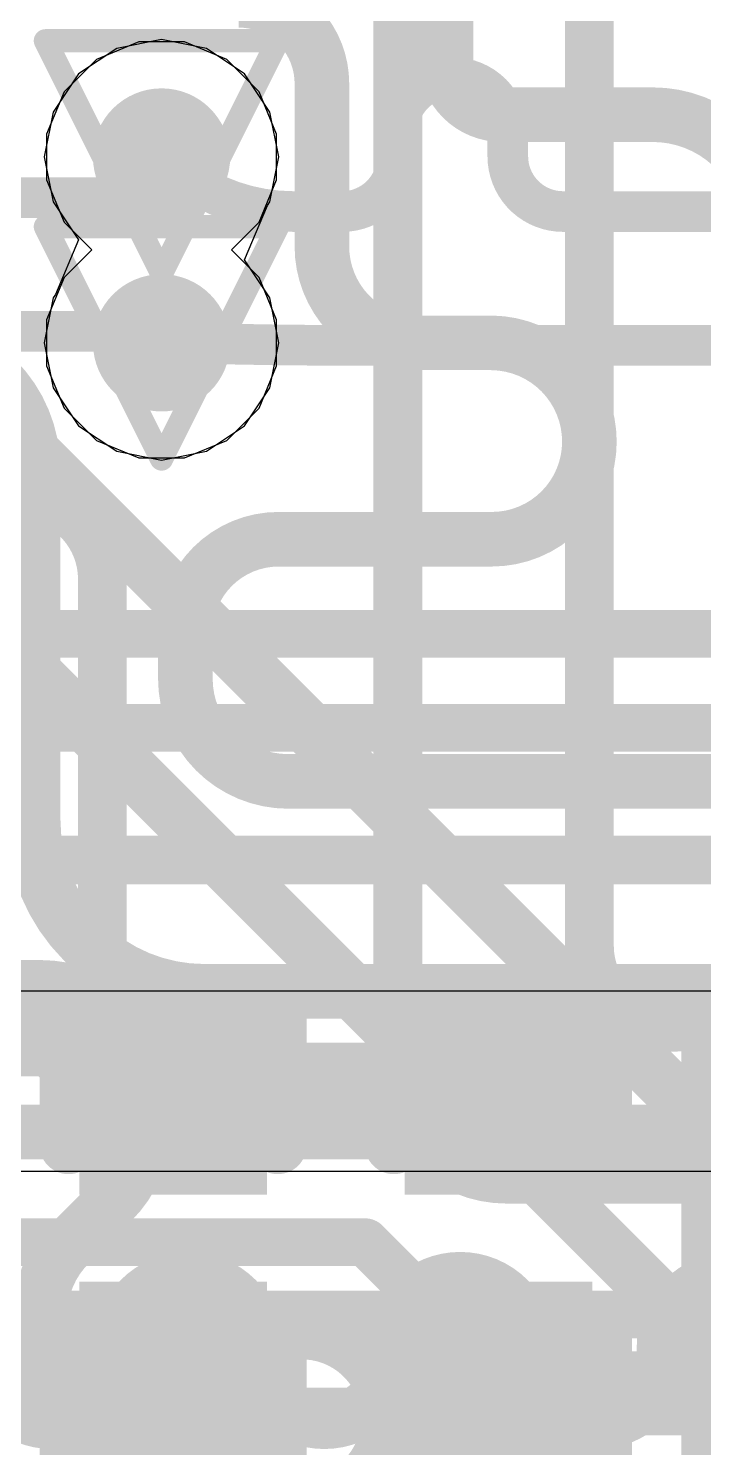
# Model space of a CAD drawing. Header units: inches. Extents: x -6 to 283, y -12 to 154.
# Drawn here: x 63.243 to 64.719, y 0.204 to 3.306 of the extents above; entities that cross this region are included whole.
import ezdxf

# ---------------------------------------------------------------- set-up
doc = ezdxf.new("R2010")
doc.units = ezdxf.units.IN
for name, color, linetype in [('Bottom Layer', 5, 'Continuous'), ('Bottom Overlay', 54, 'Continuous'), ('Bottom Paste', 16, 'Continuous'), ('Bottom Solder', 6, 'Continuous'), ('Drill Drawing', 1, 'Continuous'), ('GND-1', 16, 'Continuous'), ('GND-2', 90, 'Continuous'), ('GND-3', 216, 'Continuous'), ('GND-4', 54, 'Continuous'), ('PWR-1', 156, 'Continuous'), ('PWR-2', 130, 'Continuous'), ('Signal L1', 76, 'Continuous'), ('Signal L2', 6, 'Continuous'), ('Top Layer', 1, 'Continuous'), ('Via Holes', 16, 'Continuous')]:
    doc.layers.add(name, color=color, linetype=linetype)

# ---------------------------------------------------------------- blocks, each defined once
blk = doc.blocks.new('R___0201_B_130')
at = {"layer": 'Bottom Layer'}
for points in [[(-0.41000299, 0.18499963), (-0.14000353, 0.18499963), (-0.14000353, -0.18499963), (-0.41000299, -0.18499963)], [(0.14000099, 0.18499963), (0.41000045, 0.18499963), (0.41000045, -0.18499963), (0.14000099, -0.18499963)]]:
    blk.add_hatch(color=5, dxfattribs=at).paths.add_polyline_path(points)
at = {"layer": 'Bottom Paste'}
for points in [[(-0.41000299, 0.18499963), (-0.14000353, 0.18499963), (-0.14000353, -0.18499963), (-0.41000299, -0.18499963)], [(0.14000099, 0.18499963), (0.41000045, 0.18499963), (0.41000045, -0.18499963), (0.14000099, -0.18499963)]]:
    blk.add_hatch(color=16, dxfattribs=at).paths.add_polyline_path(points)
at = {"layer": 'Bottom Solder'}
for points in [[(-0.46500415, 0.24000079), (-0.08500237, 0.24000079), (-0.08500237, -0.24000079), (-0.46500415, -0.24000079)], [(0.08499983, 0.24000079), (0.46500161, 0.24000079), (0.46500161, -0.24000079), (0.08499983, -0.24000079)]]:
    blk.add_hatch(color=6, dxfattribs=at).paths.add_polyline_path(points)
at = {"layer": 'Bottom Overlay'}
for points in [[(0.4826, 0.254, 0.127, 0.127, 0), (-0.4826050799999999, 0.254, 0.127, 0.127, 0)], [(-0.4826050799999999, -0.254, 0.127, 0.127, 0), (-0.4826050799999999, 0.254, 0.127, 0.127, 0)], [(0.4826, -0.254, 0.127, 0.127, 0), (0.4826, 0.254, 0.127, 0.127, 0)], [(0.4826, -0.254, 0.127, 0.127, 0), (-0.4826050799999999, -0.254, 0.127, 0.127, 0)]]:
    blk.add_lwpolyline(points, format="xyseb", dxfattribs=at)
for points in [[(-0.51435508, 0.254, 0.0635, 0.0635, 1), (-0.45085508, 0.254, 0.0635, 0.0635, 1)], [(-0.51435508, 0.254, 0.0635, 0.0635, 1), (-0.45085508, 0.254, 0.0635, 0.0635, 1)], [(0.4508499999999999, 0.254, 0.0635, 0.0635, 1), (0.51435, 0.254, 0.0635, 0.0635, 1)], [(0.4508499999999999, 0.254, 0.0635, 0.0635, 1), (0.51435, 0.254, 0.0635, 0.0635, 1)], [(-0.51435508, -0.254, 0.0635, 0.0635, 1), (-0.45085508, -0.254, 0.0635, 0.0635, 1)], [(-0.51435508, -0.254, 0.0635, 0.0635, 1), (-0.45085508, -0.254, 0.0635, 0.0635, 1)], [(0.4508499999999999, -0.254, 0.0635, 0.0635, 1), (0.51435, -0.254, 0.0635, 0.0635, 1)], [(0.4508499999999999, -0.254, 0.0635, 0.0635, 1), (0.51435, -0.254, 0.0635, 0.0635, 1)]]:
    blk.add_lwpolyline(points, format="xyseb", close=True, dxfattribs=at)
blk = doc.blocks.new('CAP_0201_B_331')
at = {"layer": 'Bottom Layer'}
for points in [[(-0.44999656, 0.1499997), (-0.14999716, 0.1499997), (-0.14999716, -0.1499997), (-0.44999656, -0.1499997)], [(0.14999462, 0.1499997), (0.44999402, 0.1499997), (0.44999402, -0.1499997), (0.14999462, -0.1499997)]]:
    blk.add_hatch(color=5, dxfattribs=at).paths.add_polyline_path(points)
at = {"layer": 'Bottom Paste'}
for points in [[(-0.44999656, 0.1499997), (-0.14999716, 0.1499997), (-0.14999716, -0.1499997), (-0.44999656, -0.1499997)], [(0.14999462, 0.1499997), (0.44999402, 0.1499997), (0.44999402, -0.1499997), (0.14999462, -0.1499997)]]:
    blk.add_hatch(color=16, dxfattribs=at).paths.add_polyline_path(points)
at = {"layer": 'Bottom Solder'}
for points in [[(-0.50499772, 0.20500086), (-0.094996, 0.20500086), (-0.094996, -0.20500086), (-0.50499772, -0.20500086)], [(0.09499345999999999, 0.20500086), (0.50499518, 0.20500086), (0.50499518, -0.20500086), (0.09499345999999999, -0.20500086)]]:
    blk.add_hatch(color=6, dxfattribs=at).paths.add_polyline_path(points)
at = {"layer": 'Bottom Overlay'}
for points in [[(-0.5334, 0.2286, 0.127, 0.127, 0), (-0.5333974599999999, -0.22860254, 0.127, 0.127, 0)], [(-0.5334, 0.2286, 0.127, 0.127, 0), (-0.20319746, 0.2286, 0.127, 0.127, 0)], [(0.2032, 0.2286, 0.127, 0.127, 0), (0.53340508, 0.2286, 0.127, 0.127, 0)], [(0.53340508, 0.2286, 0.127, 0.127, 0), (0.53339492, -0.22860254, 0.127, 0.127, 0)], [(-0.5333974599999999, -0.22860254, 0.127, 0.127, 0), (-0.20320254, -0.22860508, 0.127, 0.127, 0)], [(0.20320254, -0.22860254, 0.127, 0.127, 0), (0.53339492, -0.22860254, 0.127, 0.127, 0)]]:
    blk.add_lwpolyline(points, format="xyseb", dxfattribs=at)
for points in [[(-0.5651499999999999, 0.2286, 0.0635, 0.0635, 1), (-0.5016499999999999, 0.2286, 0.0635, 0.0635, 1)], [(-0.5651499999999999, 0.2286, 0.0635, 0.0635, 1), (-0.5016499999999999, 0.2286, 0.0635, 0.0635, 1)], [(-0.23494746, 0.2286, 0.0635, 0.0635, 1), (-0.17144746, 0.2286, 0.0635, 0.0635, 1)], [(0.17145, 0.2286, 0.0635, 0.0635, 1), (0.23495, 0.2286, 0.0635, 0.0635, 1)], [(0.5016550799999999, 0.2286, 0.0635, 0.0635, 1), (0.56515508, 0.2286, 0.0635, 0.0635, 1)], [(0.5016550799999999, 0.2286, 0.0635, 0.0635, 1), (0.56515508, 0.2286, 0.0635, 0.0635, 1)], [(-0.5651474599999999, -0.22860254, 0.0635, 0.0635, 1), (-0.50164746, -0.22860254, 0.0635, 0.0635, 1)], [(-0.5651474599999999, -0.22860254, 0.0635, 0.0635, 1), (-0.50164746, -0.22860254, 0.0635, 0.0635, 1)], [(-0.23495254, -0.22860508, 0.0635, 0.0635, 1), (-0.17145254, -0.22860508, 0.0635, 0.0635, 1)], [(0.17145254, -0.22860254, 0.0635, 0.0635, 1), (0.23495254, -0.22860254, 0.0635, 0.0635, 1)], [(0.50164492, -0.22860254, 0.0635, 0.0635, 1), (0.5651449199999999, -0.22860254, 0.0635, 0.0635, 1)], [(0.50164492, -0.22860254, 0.0635, 0.0635, 1), (0.5651449199999999, -0.22860254, 0.0635, 0.0635, 1)]]:
    blk.add_lwpolyline(points, format="xyseb", close=True, dxfattribs=at)
blk = doc.blocks.new('CAP_0201_B_332')
at = {"layer": 'Bottom Layer'}
for points in [[(-0.44999402, 0.15000224), (-0.14999462, 0.15000224), (-0.14999462, -0.14999716), (-0.44999402, -0.14999716)], [(0.14999716, 0.1499997), (0.44999656, 0.1499997), (0.44999656, -0.1499997), (0.14999716, -0.1499997)]]:
    blk.add_hatch(color=5, dxfattribs=at).paths.add_polyline_path(points)
at = {"layer": 'Bottom Paste'}
for points in [[(-0.44999402, 0.15000224), (-0.14999462, 0.15000224), (-0.14999462, -0.14999716), (-0.44999402, -0.14999716)], [(0.14999716, 0.1499997), (0.44999656, 0.1499997), (0.44999656, -0.1499997), (0.14999716, -0.1499997)]]:
    blk.add_hatch(color=16, dxfattribs=at).paths.add_polyline_path(points)
at = {"layer": 'Bottom Solder'}
for points in [[(-0.50499518, 0.2050034), (-0.09499345999999999, 0.2050034), (-0.09499345999999999, -0.20499832), (-0.50499518, -0.20499832)], [(0.094996, 0.20500086), (0.50499772, 0.20500086), (0.50499772, -0.20500086), (0.094996, -0.20500086)]]:
    blk.add_hatch(color=6, dxfattribs=at).paths.add_polyline_path(points)
at = {"layer": 'Bottom Overlay'}
for points in [[(-0.5334, 0.2286, 0.127, 0.127, 0), (-0.20319746, 0.2286, 0.127, 0.127, 0)], [(-0.5334, 0.2286, 0.127, 0.127, 0), (-0.5334, -0.2286, 0.127, 0.127, 0)], [(0.2032, 0.2286, 0.127, 0.127, 0), (0.53340508, 0.2286, 0.127, 0.127, 0)], [(0.53340508, 0.2286, 0.127, 0.127, 0), (0.5333974599999999, -0.22860254, 0.127, 0.127, 0)], [(-0.5334, -0.2286, 0.127, 0.127, 0), (-0.20320254, -0.22860254, 0.127, 0.127, 0)], [(0.2032, -0.2286, 0.127, 0.127, 0), (0.5333974599999999, -0.22860254, 0.127, 0.127, 0)]]:
    blk.add_lwpolyline(points, format="xyseb", dxfattribs=at)
for points in [[(-0.5651499999999999, 0.2286, 0.0635, 0.0635, 1), (-0.5016499999999999, 0.2286, 0.0635, 0.0635, 1)], [(-0.5651499999999999, 0.2286, 0.0635, 0.0635, 1), (-0.5016499999999999, 0.2286, 0.0635, 0.0635, 1)], [(-0.23494746, 0.2286, 0.0635, 0.0635, 1), (-0.17144746, 0.2286, 0.0635, 0.0635, 1)], [(0.17145, 0.2286, 0.0635, 0.0635, 1), (0.23495, 0.2286, 0.0635, 0.0635, 1)], [(0.5016550799999999, 0.2286, 0.0635, 0.0635, 1), (0.56515508, 0.2286, 0.0635, 0.0635, 1)], [(0.5016550799999999, 0.2286, 0.0635, 0.0635, 1), (0.56515508, 0.2286, 0.0635, 0.0635, 1)], [(-0.5651499999999999, -0.2286, 0.0635, 0.0635, 1), (-0.5016499999999999, -0.2286, 0.0635, 0.0635, 1)], [(-0.5651499999999999, -0.2286, 0.0635, 0.0635, 1), (-0.5016499999999999, -0.2286, 0.0635, 0.0635, 1)], [(-0.23495254, -0.22860254, 0.0635, 0.0635, 1), (-0.17145254, -0.22860254, 0.0635, 0.0635, 1)], [(0.17145, -0.2286, 0.0635, 0.0635, 1), (0.23495, -0.2286, 0.0635, 0.0635, 1)], [(0.50164746, -0.22860254, 0.0635, 0.0635, 1), (0.5651474599999999, -0.22860254, 0.0635, 0.0635, 1)], [(0.50164746, -0.22860254, 0.0635, 0.0635, 1), (0.5651474599999999, -0.22860254, 0.0635, 0.0635, 1)]]:
    blk.add_lwpolyline(points, format="xyseb", close=True, dxfattribs=at)

msp = doc.modelspace()

# ---------------------------------------------------------------- hatches: boundary and pattern name
at = {"layer": 'Bottom Layer'}
h = msp.add_hatch(color=5, dxfattribs=at)
edge = h.paths.add_edge_path()
edge.add_arc((63.53442969999999, 3.02537876), 0.1499997, 0, 360)
h = msp.add_hatch(color=5, dxfattribs=at)
edge = h.paths.add_edge_path()
edge.add_arc((63.53443224, 2.61897876), 0.1499997, 0, 360)
at = {"layer": 'GND-1'}
h = msp.add_hatch(color=16, dxfattribs=at)
edge = h.paths.add_edge_path()
edge.add_arc((63.53442969999999, 3.02537876), 0.1499997, 0, 360)
h = msp.add_hatch(color=16, dxfattribs=at)
edge = h.paths.add_edge_path()
edge.add_arc((63.53443224, 2.61897876), 0.1499997, 0, 360)
at = {"layer": 'GND-2'}
h = msp.add_hatch(color=90, dxfattribs=at)
edge = h.paths.add_edge_path()
edge.add_arc((63.53442969999999, 3.02537876), 0.1499997, 0, 360)
h = msp.add_hatch(color=90, dxfattribs=at)
edge = h.paths.add_edge_path()
edge.add_arc((63.53443224, 2.61897876), 0.1499997, 0, 360)
at = {"layer": 'GND-3'}
h = msp.add_hatch(color=216, dxfattribs=at)
edge = h.paths.add_edge_path()
edge.add_arc((63.53442969999999, 3.02537876), 0.1499997, 0, 360)
h = msp.add_hatch(color=216, dxfattribs=at)
edge = h.paths.add_edge_path()
edge.add_arc((63.53443224, 2.61897876), 0.1499997, 0, 360)
at = {"layer": 'GND-4'}
h = msp.add_hatch(color=54, dxfattribs=at)
edge = h.paths.add_edge_path()
edge.add_arc((63.53442969999999, 3.02537876), 0.1499997, 0, 360)
h = msp.add_hatch(color=54, dxfattribs=at)
edge = h.paths.add_edge_path()
edge.add_arc((63.53443224, 2.61897876), 0.1499997, 0, 360)
at = {"layer": 'PWR-1'}
h = msp.add_hatch(color=156, dxfattribs=at)
edge = h.paths.add_edge_path()
edge.add_arc((63.53442969999999, 3.02537876), 0.1499997, 0, 360)
h = msp.add_hatch(color=156, dxfattribs=at)
edge = h.paths.add_edge_path()
edge.add_arc((63.53443224, 2.61897876), 0.1499997, 0, 360)
at = {"layer": 'PWR-2'}
h = msp.add_hatch(color=130, dxfattribs=at)
edge = h.paths.add_edge_path()
edge.add_arc((63.53442969999999, 3.02537876), 0.1499997, 0, 360)
h = msp.add_hatch(color=130, dxfattribs=at)
edge = h.paths.add_edge_path()
edge.add_arc((63.53443224, 2.61897876), 0.1499997, 0, 360)
at = {"layer": 'Signal L1'}
h = msp.add_hatch(color=76, dxfattribs=at)
edge = h.paths.add_edge_path()
edge.add_arc((63.53442969999999, 3.02537876), 0.1499997, 0, 360)
h = msp.add_hatch(color=76, dxfattribs=at)
edge = h.paths.add_edge_path()
edge.add_arc((63.53443224, 2.61897876), 0.1499997, 0, 360)
at = {"layer": 'Signal L2'}
h = msp.add_hatch(color=6, dxfattribs=at)
edge = h.paths.add_edge_path()
edge.add_arc((63.53442969999999, 3.02537876), 0.1499997, 0, 360)
h = msp.add_hatch(color=6, dxfattribs=at)
edge = h.paths.add_edge_path()
edge.add_arc((63.53443224, 2.61897876), 0.1499997, 0, 360)
at = {"layer": 'Top Layer'}
h = msp.add_hatch(color=1, dxfattribs=at)
edge = h.paths.add_edge_path()
edge.add_arc((63.53442969999999, 3.02537876), 0.1499997, 0, 360)
h = msp.add_hatch(color=1, dxfattribs=at)
edge = h.paths.add_edge_path()
edge.add_arc((63.53443224, 2.61897876), 0.1499997, 0, 360)
at = {"layer": 'Via Holes'}
h = msp.add_hatch(color=7, dxfattribs=at)
edge = h.paths.add_edge_path()
edge.add_arc((63.53442969999999, 3.02537876), 0.07499858, 0, 360)
h = msp.add_hatch(color=7, dxfattribs=at)
edge = h.paths.add_edge_path()
edge.add_arc((63.53443224, 2.61897876), 0.07499858, 0, 360)

# ---------------------------------------------------------------- linework, layer by layer
at = {"layer": 'Bottom Layer'}
for points in [[(62.35333731999999, 1.98302372, 0.10414, 0.10414, 0), (66.15847575999999, 1.98302372, 0.10414, 0.10414, 0)], [(58.21373168, 1.77728372, 0.10414, 0.10414, 0), (65.92685062, 1.77728372, 0.10414, 0.10414, 0)], [(61.25557726, 1.48848318, 0.10668, 0.10668, 0), (65.69513912, 1.48848318, 0.10668, 0.10668, 0)], [(62.24256283999999, 1.14267488, 0.254, 0.254, 0), (63.26997505999999, 1.14267234, 0.254, 0.254, 0)], [(63.26997505999999, 1.14267488, 0.254, 0.254, -0.06980036508304102), (63.31971588, 1.1356975, 0.254, 0.254, 0)], [(63.31971588, 1.1356975, 0.254, 0.254, 0), (63.31971841999999, 1.13569496, 0.254, 0.254, 0)], [(63.31971841999999, 1.13569496, 0.254, 0.254, 0), (63.52562605999999, 0.96190562, 0.254, 0.254, 0)], [(63.52562605999999, 0.96190562, 0.254, 0.254, 0), (63.53669284, 0.9619005399999999, 0.254, 0.254, 0)], [(63.53669284, 0.9619005399999999, 0.254, 0.254, 0), (63.55969254, 0.9619005399999999, 0.254, 0.254, 0)], [(63.55969254, 0.9619005399999999, 0.254, 0.254, 0), (63.55969254, 0.9619030799999999, 0.254, 0.254, 0)], [(63.55969254, 0.9619030799999999, 0.254, 0.254, 0), (64.27090016, 0.9619030799999999, 0.254, 0.254, 0)], [(59.76944612, 0.65287906, 0.10414, 0.10414, 0), (63.97993045999999, 0.65287906, 0.10414, 0.10414, 0)], [(63.97993045999999, 0.65287906, 0.10414, 0.10414, 0), (64.27089761999999, 0.3619119, 0.10414, 0.10414, 0)], [(58.59658588, 0.38124638, 0.10414, 0.10414, 0), (63.54035552, 0.38124638, 0.10414, 0.10414, 0)], [(63.54035552, 0.38124638, 0.10414, 0.10414, 0), (63.90591231999999, 0.01568958, 0.10414, 0.10414, 0)], [(64.27089761999999, 0.3619119, 0.10414, 0.10414, 0), (64.96258533999999, 0.3619119, 0.10414, 0.10414, 0)]]:
    msp.add_lwpolyline(points, format="xyseb", dxfattribs=at)
for points in [[(63.20647506, 1.14267488, 0.127, 0.127, 1), (63.33347506, 1.14267488, 0.127, 0.127, 1)], [(63.20647506, 1.14267234, 0.127, 0.127, 1), (63.33347506, 1.14267234, 0.127, 0.127, 1)], [(63.25621588, 1.1356975, 0.127, 0.127, 1), (63.38321587999999, 1.1356975, 0.127, 0.127, 1)], [(63.25621588, 1.1356975, 0.127, 0.127, 1), (63.38321587999999, 1.1356975, 0.127, 0.127, 1)], [(63.25621842, 1.13569496, 0.127, 0.127, 1), (63.38321841999999, 1.13569496, 0.127, 0.127, 1)], [(63.25621842, 1.13569496, 0.127, 0.127, 1), (63.38321841999999, 1.13569496, 0.127, 0.127, 1)], [(63.46212606, 0.96190562, 0.127, 0.127, 1), (63.58912605999999, 0.96190562, 0.127, 0.127, 1)], [(63.46212606, 0.96190562, 0.127, 0.127, 1), (63.58912605999999, 0.96190562, 0.127, 0.127, 1)], [(63.47319284, 0.9619005399999999, 0.127, 0.127, 1), (63.60019284, 0.9619005399999999, 0.127, 0.127, 1)], [(63.47319284, 0.9619005399999999, 0.127, 0.127, 1), (63.60019284, 0.9619005399999999, 0.127, 0.127, 1)], [(63.49619254, 0.9619030799999999, 0.127, 0.127, 1), (63.62319254, 0.9619030799999999, 0.127, 0.127, 1)], [(63.49619254, 0.9619030799999999, 0.127, 0.127, 1), (63.62319254, 0.9619030799999999, 0.127, 0.127, 1)], [(63.49619254, 0.9619005399999999, 0.127, 0.127, 1), (63.62319254, 0.9619005399999999, 0.127, 0.127, 1)], [(63.49619254, 0.9619005399999999, 0.127, 0.127, 1), (63.62319254, 0.9619005399999999, 0.127, 0.127, 1)], [(64.20740016, 0.9619030799999999, 0.127, 0.127, 1), (64.33440016, 0.9619030799999999, 0.127, 0.127, 1)], [(63.95389546, 0.65287906, 0.05207, 0.05207, 1), (64.00596546, 0.65287906, 0.05207, 0.05207, 1)], [(63.95389546, 0.65287906, 0.05207, 0.05207, 1), (64.00596546, 0.65287906, 0.05207, 0.05207, 1)], [(63.51432052, 0.38124638, 0.05207, 0.05207, 1), (63.56639052, 0.38124638, 0.05207, 0.05207, 1)], [(63.51432052, 0.38124638, 0.05207, 0.05207, 1), (63.56639052, 0.38124638, 0.05207, 0.05207, 1)], [(64.24486261999999, 0.3619119, 0.05207, 0.05207, 1), (64.29693261999999, 0.3619119, 0.05207, 0.05207, 1)], [(64.24486261999999, 0.3619119, 0.05207, 0.05207, 1), (64.29693261999999, 0.3619119, 0.05207, 0.05207, 1)]]:
    msp.add_lwpolyline(points, format="xyseb", close=True, dxfattribs=at)
at = {"layer": 'Drill Drawing'}
for points in [[(63.2804297, 3.27937876, 0.0508, 0.0508, 0), (63.7884297, 3.27937876, 0.0508, 0.0508, 0)], [(63.2804297, 3.27937876, 0.0508, 0.0508, 0), (63.53442969999999, 2.77137876, 0.0508, 0.0508, 0)], [(63.53442969999999, 2.77137876, 0.0508, 0.0508, 0), (63.7884297, 3.27937876, 0.0508, 0.0508, 0)], [(63.28043224, 2.87297876, 0.0508, 0.0508, 0), (63.78843223999999, 2.87297876, 0.0508, 0.0508, 0)], [(63.28043224, 2.87297876, 0.0508, 0.0508, 0), (63.53443224, 2.36497876, 0.0508, 0.0508, 0)], [(63.53443224, 2.36497876, 0.0508, 0.0508, 0), (63.78843223999999, 2.87297876, 0.0508, 0.0508, 0)]]:
    msp.add_lwpolyline(points, format="xyseb", dxfattribs=at)
for points in [[(63.2677297, 3.27937876, 0.0254, 0.0254, 1), (63.29312969999999, 3.27937876, 0.0254, 0.0254, 1)], [(63.2677297, 3.27937876, 0.0254, 0.0254, 1), (63.29312969999999, 3.27937876, 0.0254, 0.0254, 1)], [(63.77572969999999, 3.27937876, 0.0254, 0.0254, 1), (63.80112969999999, 3.27937876, 0.0254, 0.0254, 1)], [(63.77572969999999, 3.27937876, 0.0254, 0.0254, 1), (63.80112969999999, 3.27937876, 0.0254, 0.0254, 1)], [(63.26773224, 2.87297876, 0.0254, 0.0254, 1), (63.29313224, 2.87297876, 0.0254, 0.0254, 1)], [(63.26773224, 2.87297876, 0.0254, 0.0254, 1), (63.29313224, 2.87297876, 0.0254, 0.0254, 1)], [(63.77573224, 2.87297876, 0.0254, 0.0254, 1), (63.80113224, 2.87297876, 0.0254, 0.0254, 1)], [(63.77573224, 2.87297876, 0.0254, 0.0254, 1), (63.80113224, 2.87297876, 0.0254, 0.0254, 1)], [(63.5217297, 2.77137876, 0.0254, 0.0254, 1), (63.5471297, 2.77137876, 0.0254, 0.0254, 1)], [(63.5217297, 2.77137876, 0.0254, 0.0254, 1), (63.5471297, 2.77137876, 0.0254, 0.0254, 1)], [(63.52173224, 2.36497876, 0.0254, 0.0254, 1), (63.54713223999999, 2.36497876, 0.0254, 0.0254, 1)], [(63.52173224, 2.36497876, 0.0254, 0.0254, 1), (63.54713223999999, 2.36497876, 0.0254, 0.0254, 1)]]:
    msp.add_lwpolyline(points, format="xyseb", close=True, dxfattribs=at)
at = {"layer": 'GND-1'}
for p, q in [((63.48438407999999, 3.27697846), (63.39191029999999, 3.23867526)), ((63.58447531999999, 3.27697846), (63.48438407999999, 3.27697846)), ((63.67694909999999, 3.23867526), (63.58447531999999, 3.27697846)), ((63.39191029999999, 3.23867526), (63.32113319999999, 3.16789816)), ((63.7477262, 3.16789816), (63.67694909999999, 3.23867526)), ((63.32113319999999, 3.16789816), (63.28283, 3.07542438)), ((63.7860294, 3.07542438), (63.7477262, 3.16789816)), ((63.28283, 3.07542438), (63.28283, 2.97533314)), ((63.7860294, 2.97533314), (63.7860294, 3.07542438)), ((63.28283, 2.97533314), (63.32113319999999, 2.88285936)), ((63.7477262, 2.88285936), (63.7860294, 2.97533314)), ((63.32113319999999, 2.88285936), (63.38181634, 2.82217622)), ((63.68704814, 2.8221813), (63.7477262, 2.88285936)), ((63.38181634, 2.82217622), (63.32113574, 2.76149816)), ((63.74772874, 2.76149816), (63.68704814, 2.8221813)), ((63.32113574, 2.76149816), (63.28283253999999, 2.66902438)), ((63.78603193999999, 2.66902438), (63.74772874, 2.76149816)), ((63.28283253999999, 2.66902438), (63.28283253999999, 2.56893314)), ((63.78603193999999, 2.56893314), (63.78603193999999, 2.66902438)), ((63.28283253999999, 2.56893314), (63.32113574, 2.47645936)), ((63.74772874, 2.47645936), (63.78603193999999, 2.56893314)), ((63.32113574, 2.47645936), (63.39191284, 2.40568226)), ((63.67695164, 2.40568226), (63.74772874, 2.47645936)), ((63.39191284, 2.40568226), (63.48438662, 2.36737906)), ((63.58447786, 2.36737906), (63.67695164, 2.40568226)), ((63.48438662, 2.36737906), (63.58447786, 2.36737906))]:
    msp.add_line(p, q, dxfattribs=at)
at = {"layer": 'GND-2'}
for p, q in [((63.48438407999999, 3.27697846), (63.39191029999999, 3.23867526)), ((63.58447531999999, 3.27697846), (63.48438407999999, 3.27697846)), ((63.67694909999999, 3.23867526), (63.58447531999999, 3.27697846)), ((63.39191029999999, 3.23867526), (63.32113319999999, 3.16789816)), ((63.7477262, 3.16789816), (63.67694909999999, 3.23867526)), ((63.32113319999999, 3.16789816), (63.28283, 3.07542438)), ((63.7860294, 3.07542438), (63.7477262, 3.16789816)), ((63.28283, 3.07542438), (63.28283, 2.97533314)), ((63.7860294, 2.97533314), (63.7860294, 3.07542438)), ((63.28283, 2.97533314), (63.32113319999999, 2.88285936)), ((63.7477262, 2.88285936), (63.7860294, 2.97533314)), ((63.32113319999999, 2.88285936), (63.38181634, 2.82217622)), ((63.68704814, 2.8221813), (63.7477262, 2.88285936)), ((63.38181634, 2.82217622), (63.32113574, 2.76149816)), ((63.74772874, 2.76149816), (63.68704814, 2.8221813)), ((63.32113574, 2.76149816), (63.28283253999999, 2.66902438)), ((63.78603193999999, 2.66902438), (63.74772874, 2.76149816)), ((63.28283253999999, 2.66902438), (63.28283253999999, 2.56893314)), ((63.78603193999999, 2.56893314), (63.78603193999999, 2.66902438)), ((63.28283253999999, 2.56893314), (63.32113574, 2.47645936)), ((63.74772874, 2.47645936), (63.78603193999999, 2.56893314)), ((63.32113574, 2.47645936), (63.39191284, 2.40568226)), ((63.67695164, 2.40568226), (63.74772874, 2.47645936)), ((63.39191284, 2.40568226), (63.48438662, 2.36737906)), ((63.58447786, 2.36737906), (63.67695164, 2.40568226)), ((63.48438662, 2.36737906), (63.58447786, 2.36737906))]:
    msp.add_line(p, q, dxfattribs=at)
at = {"layer": 'GND-3'}
for p, q in [((63.48438407999999, 3.27697846), (63.39191029999999, 3.23867526)), ((63.58447531999999, 3.27697846), (63.48438407999999, 3.27697846)), ((63.67694909999999, 3.23867526), (63.58447531999999, 3.27697846)), ((63.39191029999999, 3.23867526), (63.32113319999999, 3.16789816)), ((63.7477262, 3.16789816), (63.67694909999999, 3.23867526)), ((63.32113319999999, 3.16789816), (63.28283, 3.07542438)), ((63.7860294, 3.07542438), (63.7477262, 3.16789816)), ((63.28283, 3.07542438), (63.28283, 2.97533314)), ((63.7860294, 2.97533314), (63.7860294, 3.07542438)), ((63.28283, 2.97533314), (63.32113319999999, 2.88285936)), ((63.7477262, 2.88285936), (63.7860294, 2.97533314)), ((63.32113319999999, 2.88285936), (63.38181634, 2.82217622)), ((63.68704814, 2.8221813), (63.7477262, 2.88285936)), ((63.38181634, 2.82217622), (63.32113574, 2.76149816)), ((63.74772874, 2.76149816), (63.68704814, 2.8221813)), ((63.32113574, 2.76149816), (63.28283253999999, 2.66902438)), ((63.78603193999999, 2.66902438), (63.74772874, 2.76149816)), ((63.28283253999999, 2.66902438), (63.28283253999999, 2.56893314)), ((63.78603193999999, 2.56893314), (63.78603193999999, 2.66902438)), ((63.28283253999999, 2.56893314), (63.32113574, 2.47645936)), ((63.74772874, 2.47645936), (63.78603193999999, 2.56893314)), ((63.32113574, 2.47645936), (63.39191284, 2.40568226)), ((63.67695164, 2.40568226), (63.74772874, 2.47645936)), ((63.39191284, 2.40568226), (63.48438662, 2.36737906)), ((63.58447786, 2.36737906), (63.67695164, 2.40568226)), ((63.48438662, 2.36737906), (63.58447786, 2.36737906))]:
    msp.add_line(p, q, dxfattribs=at)
at = {"layer": 'GND-4'}
for p, q in [((63.48438407999999, 3.27697846), (63.39191029999999, 3.23867526)), ((63.58447531999999, 3.27697846), (63.48438407999999, 3.27697846)), ((63.67694909999999, 3.23867526), (63.58447531999999, 3.27697846)), ((63.39191029999999, 3.23867526), (63.32113319999999, 3.16789816)), ((63.7477262, 3.16789816), (63.67694909999999, 3.23867526)), ((63.32113319999999, 3.16789816), (63.28283, 3.07542438)), ((63.7860294, 3.07542438), (63.7477262, 3.16789816)), ((63.28283, 3.07542438), (63.28283, 2.97533314)), ((63.7860294, 2.97533314), (63.7860294, 3.07542438)), ((63.28283, 2.97533314), (63.32113319999999, 2.88285936)), ((63.7477262, 2.88285936), (63.7860294, 2.97533314)), ((63.32113319999999, 2.88285936), (63.38181634, 2.82217622)), ((63.68704814, 2.8221813), (63.7477262, 2.88285936)), ((63.38181634, 2.82217622), (63.32113574, 2.76149816)), ((63.74772874, 2.76149816), (63.68704814, 2.8221813)), ((63.32113574, 2.76149816), (63.28283253999999, 2.66902438)), ((63.78603193999999, 2.66902438), (63.74772874, 2.76149816)), ((63.28283253999999, 2.66902438), (63.28283253999999, 2.56893314)), ((63.78603193999999, 2.56893314), (63.78603193999999, 2.66902438)), ((63.28283253999999, 2.56893314), (63.32113574, 2.47645936)), ((63.74772874, 2.47645936), (63.78603193999999, 2.56893314)), ((63.32113574, 2.47645936), (63.39191284, 2.40568226)), ((63.67695164, 2.40568226), (63.74772874, 2.47645936)), ((63.39191284, 2.40568226), (63.48438662, 2.36737906)), ((63.58447786, 2.36737906), (63.67695164, 2.40568226)), ((63.48438662, 2.36737906), (63.58447786, 2.36737906))]:
    msp.add_line(p, q, dxfattribs=at)
at = {"layer": 'PWR-1'}
for p, q in [((63.43626123999999, 3.26238108), (63.35303559999999, 3.20677286)), ((63.53442969999999, 3.2819086), (63.43626123999999, 3.26238108)), ((63.63259815999999, 3.26238108), (63.53442969999999, 3.2819086)), ((63.7158238, 3.20677286), (63.63259815999999, 3.26238108)), ((63.35303559999999, 3.20677286), (63.29742737999999, 3.12354722)), ((63.77143202, 3.12354722), (63.7158238, 3.20677286)), ((63.29742737999999, 3.12354722), (63.27789986, 3.02537876)), ((63.79095954, 3.02537876), (63.77143202, 3.12354722)), ((63.27789986, 3.02537876), (63.29742737999999, 2.9272103)), ((63.77143202, 2.9272103), (63.79095954, 3.02537876)), ((63.29742737999999, 2.9272103), (63.35303559999999, 2.8439872)), ((63.71582634, 2.80037032), (63.76623518, 2.919432819999999)), ((63.76623518, 2.919432819999999), (63.77143202, 2.9272103)), ((63.35303559999999, 2.8439872), (63.30262675999999, 2.7249247)), ((63.77143456, 2.71714722), (63.71582634, 2.80037032)), ((63.29742991999999, 2.71714722), (63.27790239999999, 2.61897876)), ((63.30262675999999, 2.7249247), (63.29742991999999, 2.71714722)), ((63.79096207999999, 2.61897876), (63.77143456, 2.71714722)), ((63.27790239999999, 2.61897876), (63.29742991999999, 2.5208103)), ((63.77143456, 2.5208103), (63.79096207999999, 2.61897876)), ((63.29742991999999, 2.5208103), (63.35303814, 2.43758466)), ((63.71582634, 2.43758466), (63.77143456, 2.5208103)), ((63.35303814, 2.43758466), (63.43626378, 2.38197644)), ((63.6326007, 2.38197644), (63.71582634, 2.43758466)), ((63.43626378, 2.38197644), (63.53443224, 2.36244892)), ((63.53443224, 2.36244892), (63.6326007, 2.38197644))]:
    msp.add_line(p, q, dxfattribs=at)
at = {"layer": 'PWR-2'}
for p, q in [((63.43626123999999, 3.26238108), (63.35303559999999, 3.20677286)), ((63.53442969999999, 3.2819086), (63.43626123999999, 3.26238108)), ((63.63259815999999, 3.26238108), (63.53442969999999, 3.2819086)), ((63.7158238, 3.20677286), (63.63259815999999, 3.26238108)), ((63.35303559999999, 3.20677286), (63.29742737999999, 3.12354722)), ((63.77143202, 3.12354722), (63.7158238, 3.20677286)), ((63.29742737999999, 3.12354722), (63.27789986, 3.02537876)), ((63.79095954, 3.02537876), (63.77143202, 3.12354722)), ((63.27789986, 3.02537876), (63.29742737999999, 2.9272103)), ((63.77143202, 2.9272103), (63.79095954, 3.02537876)), ((63.29742737999999, 2.9272103), (63.35303559999999, 2.8439872)), ((63.71582634, 2.80037032), (63.76623518, 2.919432819999999)), ((63.76623518, 2.919432819999999), (63.77143202, 2.9272103)), ((63.35303559999999, 2.8439872), (63.30262675999999, 2.7249247)), ((63.77143456, 2.71714722), (63.71582634, 2.80037032)), ((63.29742991999999, 2.71714722), (63.27790239999999, 2.61897876)), ((63.30262675999999, 2.7249247), (63.29742991999999, 2.71714722)), ((63.79096207999999, 2.61897876), (63.77143456, 2.71714722)), ((63.27790239999999, 2.61897876), (63.29742991999999, 2.5208103)), ((63.77143456, 2.5208103), (63.79096207999999, 2.61897876)), ((63.29742991999999, 2.5208103), (63.35303814, 2.43758466)), ((63.71582634, 2.43758466), (63.77143456, 2.5208103)), ((63.35303814, 2.43758466), (63.43626378, 2.38197644)), ((63.6326007, 2.38197644), (63.71582634, 2.43758466)), ((63.43626378, 2.38197644), (63.53443224, 2.36244892)), ((63.53443224, 2.36244892), (63.6326007, 2.38197644)), ((69.08090578, 1.20134634), (62.58084258, 1.20134634)), ((54.6329489, 0.80812386), (69.0357649, 0.8081289399999999))]:
    msp.add_line(p, q, dxfattribs=at)
at = {"layer": 'Signal L1'}
for points in [[(64.15608708, 3.23990462, 0.11938, 0.11938, 0), (64.15608708, 3.46169488, 0.11938, 0.11938, 0)], [(63.70326858, 3.36783934, 0.11938, 0.11938, -0.4142135623730951), (63.88495732, 3.186150599999999, 0.11938, 0.11938, 0)], [(64.27816963999999, 3.11782206, 0.11938, 0.11938, -0.4142135623730951), (64.15608708, 3.23990462, 0.11938, 0.11938, 0)], [(63.88495732, 2.82972764, 0.11938, 0.11938, 0), (63.88495732, 3.186150599999999, 0.11938, 0.11938, 0)], [(64.27816963999999, 3.11782206, 0.11938, 0.11938, 0), (64.60790736, 3.11782206, 0.11938, 0.11938, 0)], [(64.60790736, 3.11782206, 0.11938, 0.11938, -0.4142135623730951), (64.86202673999999, 2.86370268, 0.11938, 0.11938, 0)], [(64.06510428, 2.6189686, 0.11938, 0.11938, -0.3691400561989095), (63.88495732, 2.82972764, 0.11938, 0.11938, 0)], [(62.97467211999999, 2.62197342, 0.11938, 0.11938, -0.4142135623730951), (63.25374954, 2.342896, 0.11938, 0.11938, 0)], [(64.06510428, 2.6189686, 0.11938, 0.11938, 0), (64.25379579999999, 2.6189686, 0.11938, 0.11938, 0)], [(64.25379579999999, 2.6189686, 0.11938, 0.11938, -0.00301099645804382), (64.25639675999999, 2.61895336, 0.11938, 0.11938, 0)], [(64.25639675999999, 2.61895336, 0.11938, 0.11938, -0.4106903547243345), (64.46975676, 2.40300764, 0.11938, 0.11938, 0)], [(64.46975676, 2.40300764, 0.11938, 0.11938, -0.4142135623730951), (64.25639675999999, 2.18964764, 0.11938, 0.11938, 0)], [(63.25374954, 1.57527244, 0.11938, 0.11938, 0), (63.25374954, 2.342896, 0.11938, 0.11938, 0)], [(63.58643366, 1.9859498, 0.11938, 0.11938, -0.4142135623730951), (63.7901315, 2.18964764, 0.11938, 0.11938, 0)], [(63.7901315, 2.18964764, 0.11938, 0.11938, 0), (64.25639675999999, 2.18964764, 0.11938, 0.11938, 0)], [(63.58643366, 1.8850483, 0.11938, 0.11938, 0), (63.58643366, 1.9859498, 0.11938, 0.11938, 0)], [(63.81126683999999, 1.66021512, 0.11938, 0.11938, -0.4142135623730951), (63.58643366, 1.8850483, 0.11938, 0.11938, 0)], [(63.81126683999999, 1.66021512, 0.11938, 0.11938, 0), (67.86529226, 1.66021512, 0.11938, 0.11938, 0)], [(63.62767563999999, 1.20134634, 0.11938, 0.11938, -0.4142135623730951), (63.25374954, 1.57527244, 0.11938, 0.11938, 0)], [(63.62767563999999, 1.20134634, 0.11938, 0.11938, 0), (69.956299, 1.20134634, 0.11938, 0.11938, 0)], [(62.95432672, 0.8939910999999999, 0.11938, 0.11938, 0), (66.54766726, 0.8939910999999999, 0.11938, 0.11938, 0)], [(63.44412762, 0.4233062399999999, 0.11938, 0.11938, -0.9999999999999999), (63.74130761999999, 0.4233062399999999, 0.11938, 0.11938, 0)], [(64.03848762, 0.4233062399999999, 0.11938, 0.11938, -0.9999999999999999), (64.33566762, 0.4233062399999999, 0.11938, 0.11938, 0)], [(64.63284761999999, 0.4233062399999999, 0.11938, 0.11938, -0.9999999999999999), (64.93002762, 0.4233062399999999, 0.11938, 0.11938, 0)], [(63.44412762, 0.4088765, 0.11938, 0.11938, -0.9999999999999999), (63.14694761999999, 0.4088765, 0.11938, 0.11938, 0)], [(63.44412762, 0.4088765, 0.11938, 0.11938, 0), (63.44412762, 0.4233062399999999, 0.11938, 0.11938, 0)], [(63.74130761999999, 0.4233062399999999, 0.11938, 0.11938, 0), (63.74153113999999, 0.4097172399999999, 0.11938, 0.11938, 0)], [(63.74153113999999, 0.4097172399999999, 0.11938, 0.11938, 0), (63.74155145999999, 0.4074287, 0.11938, 0.11938, 0)], [(64.03848762, 0.4088765, 0.11938, 0.11938, -0.9951361234351545), (63.741554, 0.4074287, 0.11938, 0.11938, 0)], [(64.03848762, 0.4088765, 0.11938, 0.11938, 0), (64.03848762, 0.4233062399999999, 0.11938, 0.11938, 0)], [(64.33566762, 0.4233062399999999, 0.11938, 0.11938, 0), (64.3360537, 0.39982394, 0.11938, 0.11938, 0)], [(64.632459, 0.3998467999999999, 0.11938, 0.11938, 0), (64.63284761999999, 0.4233062399999999, 0.11938, 0.11938, 0)], [(64.3360537, 0.39982394, 0.11938, 0.11938, 0), (64.33607909999999, 0.39854886, 0.11938, 0.11938, 0)], [(64.33901026, 0.37531802, 0.11938, 0.11938, -0.04915068664749895), (64.33607909999999, 0.39854886, 0.11938, 0.11938, 0)], [(64.62928146, 0.37439092, 0.11938, 0.11938, -0.792423896445502), (64.33901026, 0.37531802, 0.11938, 0.11938, 0)], [(64.63246154, 0.3998467999999999, 0.11938, 0.11938, -0.05387752924226833), (64.62928146, 0.37439092, 0.11938, 0.11938, 0)]]:
    msp.add_lwpolyline(points, format="xyseb", dxfattribs=at)
for points in [[(64.12624208, 3.23990462, 0.05969, 0.05969, 1), (64.18593208, 3.23990462, 0.05969, 0.05969, 1)], [(64.12624208, 3.23990462, 0.05969, 0.05969, 1), (64.18593208, 3.23990462, 0.05969, 0.05969, 1)], [(63.85511232, 3.186150599999999, 0.05969, 0.05969, 1), (63.91480231999999, 3.186150599999999, 0.05969, 0.05969, 1)], [(63.85511232, 3.186150599999999, 0.05969, 0.05969, 1), (63.91480231999999, 3.186150599999999, 0.05969, 0.05969, 1)], [(64.24832463999999, 3.11782206, 0.05969, 0.05969, 1), (64.30801464, 3.11782206, 0.05969, 0.05969, 1)], [(64.24832463999999, 3.11782206, 0.05969, 0.05969, 1), (64.30801464, 3.11782206, 0.05969, 0.05969, 1)], [(64.57806235999999, 3.11782206, 0.05969, 0.05969, 1), (64.63775236, 3.11782206, 0.05969, 0.05969, 1)], [(64.57806235999999, 3.11782206, 0.05969, 0.05969, 1), (64.63775236, 3.11782206, 0.05969, 0.05969, 1)], [(63.85511232, 2.82972764, 0.05969, 0.05969, 1), (63.91480231999999, 2.82972764, 0.05969, 0.05969, 1)], [(63.85511232, 2.82972764, 0.05969, 0.05969, 1), (63.91480231999999, 2.82972764, 0.05969, 0.05969, 1)], [(64.03525927999999, 2.6189686, 0.05969, 0.05969, 1), (64.09494928, 2.6189686, 0.05969, 0.05969, 1)], [(64.03525927999999, 2.6189686, 0.05969, 0.05969, 1), (64.09494928, 2.6189686, 0.05969, 0.05969, 1)], [(64.2239508, 2.6189686, 0.05969, 0.05969, 1), (64.28364079999999, 2.6189686, 0.05969, 0.05969, 1)], [(64.2239508, 2.6189686, 0.05969, 0.05969, 1), (64.28364079999999, 2.6189686, 0.05969, 0.05969, 1)], [(64.22655175999999, 2.61895336, 0.05969, 0.05969, 1), (64.28624176, 2.61895336, 0.05969, 0.05969, 1)], [(64.22655175999999, 2.61895336, 0.05969, 0.05969, 1), (64.28624176, 2.61895336, 0.05969, 0.05969, 1)], [(64.43991175999999, 2.40300764, 0.05969, 0.05969, 1), (64.49960176, 2.40300764, 0.05969, 0.05969, 1)], [(64.43991175999999, 2.40300764, 0.05969, 0.05969, 1), (64.49960176, 2.40300764, 0.05969, 0.05969, 1)], [(63.22390454, 2.342896, 0.05969, 0.05969, 1), (63.28359454, 2.342896, 0.05969, 0.05969, 1)], [(63.22390454, 2.342896, 0.05969, 0.05969, 1), (63.28359454, 2.342896, 0.05969, 0.05969, 1)], [(63.7602865, 2.18964764, 0.05969, 0.05969, 1), (63.8199765, 2.18964764, 0.05969, 0.05969, 1)], [(63.7602865, 2.18964764, 0.05969, 0.05969, 1), (63.8199765, 2.18964764, 0.05969, 0.05969, 1)], [(64.22655175999999, 2.18964764, 0.05969, 0.05969, 1), (64.28624176, 2.18964764, 0.05969, 0.05969, 1)], [(64.22655175999999, 2.18964764, 0.05969, 0.05969, 1), (64.28624176, 2.18964764, 0.05969, 0.05969, 1)], [(63.55658866, 1.9859498, 0.05969, 0.05969, 1), (63.61627866, 1.9859498, 0.05969, 0.05969, 1)], [(63.55658866, 1.9859498, 0.05969, 0.05969, 1), (63.61627866, 1.9859498, 0.05969, 0.05969, 1)], [(63.55658866, 1.8850483, 0.05969, 0.05969, 1), (63.61627866, 1.8850483, 0.05969, 0.05969, 1)], [(63.55658866, 1.8850483, 0.05969, 0.05969, 1), (63.61627866, 1.8850483, 0.05969, 0.05969, 1)], [(63.78142183999999, 1.66021512, 0.05969, 0.05969, 1), (63.84111183999999, 1.66021512, 0.05969, 0.05969, 1)], [(63.78142183999999, 1.66021512, 0.05969, 0.05969, 1), (63.84111183999999, 1.66021512, 0.05969, 0.05969, 1)], [(63.22390454, 1.57527244, 0.05969, 0.05969, 1), (63.28359454, 1.57527244, 0.05969, 0.05969, 1)], [(63.22390454, 1.57527244, 0.05969, 0.05969, 1), (63.28359454, 1.57527244, 0.05969, 0.05969, 1)], [(63.59783064, 1.20134634, 0.05969, 0.05969, 1), (63.65752063999999, 1.20134634, 0.05969, 0.05969, 1)], [(63.59783064, 1.20134634, 0.05969, 0.05969, 1), (63.65752063999999, 1.20134634, 0.05969, 0.05969, 1)], [(63.41428261999999, 0.4233062399999999, 0.05969, 0.05969, 1), (63.47397262, 0.4233062399999999, 0.05969, 0.05969, 1)], [(63.41428261999999, 0.4233062399999999, 0.05969, 0.05969, 1), (63.47397262, 0.4233062399999999, 0.05969, 0.05969, 1)], [(63.41428261999999, 0.4088765, 0.05969, 0.05969, 1), (63.47397262, 0.4088765, 0.05969, 0.05969, 1)], [(63.41428261999999, 0.4088765, 0.05969, 0.05969, 1), (63.47397262, 0.4088765, 0.05969, 0.05969, 1)], [(63.71146262, 0.4233062399999999, 0.05969, 0.05969, 1), (63.77115262, 0.4233062399999999, 0.05969, 0.05969, 1)], [(63.71146262, 0.4233062399999999, 0.05969, 0.05969, 1), (63.77115262, 0.4233062399999999, 0.05969, 0.05969, 1)], [(63.71168613999999, 0.4097172399999999, 0.05969, 0.05969, 1), (63.77137614, 0.4097172399999999, 0.05969, 0.05969, 1)], [(63.71168613999999, 0.4097172399999999, 0.05969, 0.05969, 1), (63.77137614, 0.4097172399999999, 0.05969, 0.05969, 1)], [(63.71170645999999, 0.4074287, 0.05969, 0.05969, 1), (63.77139646000001, 0.4074287, 0.05969, 0.05969, 1)], [(63.711709, 0.4074287, 0.05969, 0.05969, 1), (63.771399, 0.4074287, 0.05969, 0.05969, 1)], [(64.00864261999999, 0.4233062399999999, 0.05969, 0.05969, 1), (64.06833262, 0.4233062399999999, 0.05969, 0.05969, 1)], [(64.00864261999999, 0.4233062399999999, 0.05969, 0.05969, 1), (64.06833262, 0.4233062399999999, 0.05969, 0.05969, 1)], [(64.00864261999999, 0.4088765, 0.05969, 0.05969, 1), (64.06833262, 0.4088765, 0.05969, 0.05969, 1)], [(64.00864261999999, 0.4088765, 0.05969, 0.05969, 1), (64.06833262, 0.4088765, 0.05969, 0.05969, 1)], [(64.30582262, 0.4233062399999999, 0.05969, 0.05969, 1), (64.36551262, 0.4233062399999999, 0.05969, 0.05969, 1)], [(64.30582262, 0.4233062399999999, 0.05969, 0.05969, 1), (64.36551262, 0.4233062399999999, 0.05969, 0.05969, 1)], [(64.60300262, 0.4233062399999999, 0.05969, 0.05969, 1), (64.66269261999999, 0.4233062399999999, 0.05969, 0.05969, 1)], [(64.60300262, 0.4233062399999999, 0.05969, 0.05969, 1), (64.66269261999999, 0.4233062399999999, 0.05969, 0.05969, 1)], [(64.3062087, 0.39982394, 0.05969, 0.05969, 1), (64.3658987, 0.39982394, 0.05969, 0.05969, 1)], [(64.3062087, 0.39982394, 0.05969, 0.05969, 1), (64.3658987, 0.39982394, 0.05969, 0.05969, 1)], [(64.3062341, 0.39854886, 0.05969, 0.05969, 1), (64.3659241, 0.39854886, 0.05969, 0.05969, 1)], [(64.3062341, 0.39854886, 0.05969, 0.05969, 1), (64.3659241, 0.39854886, 0.05969, 0.05969, 1)], [(64.30916526, 0.37531802, 0.05969, 0.05969, 1), (64.36885526, 0.37531802, 0.05969, 0.05969, 1)], [(64.30916526, 0.37531802, 0.05969, 0.05969, 1), (64.36885526, 0.37531802, 0.05969, 0.05969, 1)], [(64.602614, 0.3998467999999999, 0.05969, 0.05969, 1), (64.66230399999999, 0.3998467999999999, 0.05969, 0.05969, 1)], [(64.60261654, 0.3998467999999999, 0.05969, 0.05969, 1), (64.66230653999999, 0.3998467999999999, 0.05969, 0.05969, 1)], [(64.59943646, 0.37439092, 0.05969, 0.05969, 1), (64.65912646, 0.37439092, 0.05969, 0.05969, 1)], [(64.59943646, 0.37439092, 0.05969, 0.05969, 1), (64.65912646, 0.37439092, 0.05969, 0.05969, 1)]]:
    msp.add_lwpolyline(points, format="xyseb", close=True, dxfattribs=at)
at = {"layer": 'Signal L2'}
for points in [[(64.05007001999999, 3.07833268, 0.08889999999999999, 0.08889999999999999, -0.9999999999999999), (64.29137002, 3.07833268, 0.08889999999999999, 0.08889999999999999, 0)], [(64.05007001999999, 3.02669702, 0.08889999999999999, 0.08889999999999999, 0), (64.05007001999999, 3.07833268, 0.08889999999999999, 0.08889999999999999, 0)], [(64.29137002, 3.02669702, 0.08889999999999999, 0.08889999999999999, 0), (64.29137002, 3.07833268, 0.08889999999999999, 0.08889999999999999, 0)], [(63.65685516, 2.94124888, 0.08889999999999999, 0.08889999999999999, -0.09191874958563527), (63.53442969999999, 3.02537876, 0.08889999999999999, 0.08889999999999999, 0)], [(64.05007001999999, 3.02669702, 0.08889999999999999, 0.08889999999999999, -0.4142135623730951), (63.92942001999999, 2.906047019999999, 0.08889999999999999, 0.08889999999999999, 0)], [(64.41202002, 2.906047019999999, 0.08889999999999999, 0.08889999999999999, -0.4142135623730951), (64.29137002, 3.02669702, 0.08889999999999999, 0.08889999999999999, 0)], [(63.82252157999999, 2.906047019999999, 0.08889999999999999, 0.08889999999999999, -0.1050724958078066), (63.65685516, 2.94124888, 0.08889999999999999, 0.08889999999999999, 0)], [(63.82252157999999, 2.906047019999999, 0.08889999999999999, 0.08889999999999999, 0), (63.92942001999999, 2.906047019999999, 0.08889999999999999, 0.08889999999999999, 0)], [(64.41202002, 2.906047019999999, 0.08889999999999999, 0.08889999999999999, 0), (65.20669712, 2.906047019999999, 0.08889999999999999, 0.08889999999999999, 0)], [(62.76370733999999, 2.86907478, 0.11938, 0.11938, 0), (64.90101066, 0.7317739999999999, 0.11938, 0.11938, 0)], [(63.53443224, 2.61897876, 0.08889999999999999, 0.08889999999999999, 0), (63.81003494, 2.61405624, 0.08889999999999999, 0.08889999999999999, 0)], [(63.82238187999999, 2.61394702, 0.08889999999999999, 0.08889999999999999, -0.004412829237519377), (63.81003494, 2.61405878, 0.08889999999999999, 0.08889999999999999, 0)], [(63.82238187999999, 2.61394702, 0.08889999999999999, 0.08889999999999999, 0), (63.82239965999999, 2.61394702, 0.08889999999999999, 0.08889999999999999, 0)], [(63.82239965999999, 2.61394702, 0.08889999999999999, 0.08889999999999999, 0), (64.88674602, 2.61311644, 0.08889999999999999, 0.08889999999999999, 0)], [(62.86641731999999, 2.28669342, 0.11938, 0.11938, 0), (64.79756153999999, 0.3555492, 0.11938, 0.11938, 0)], [(63.10023955999999, 1.06986832, 0.11938, 0.11938, -1.000672153578865), (63.42744236, 0.74309986, 0.11938, 0.11938, 0)], [(63.33342934, 0.64908176, 0.11938, 0.11938, 0), (63.42744236, 0.74309986, 0.11938, 0.11938, 0)], [(63.64478762, 0.33800034, 0.11938, 0.11938, -1.005454390424339), (63.33342934, 0.64908176, 0.11938, 0.11938, 0)], [(63.70749005999999, 0.40070532, 0.11938, 0.11938, -1.00277687932892), (63.97449486, 0.13370306, 0.11938, 0.11938, 0)], [(63.64533626, 0.33854898, 0.11938, 0.11938, 0), (63.70749005999999, 0.40070532, 0.11938, 0.11938, 0)], [(63.64478762, 0.33800034, 0.11938, 0.11938, 0), (63.64533626, 0.33854898, 0.11938, 0.11938, 0)]]:
    msp.add_lwpolyline(points, format="xyseb", dxfattribs=at)
for points in [[(64.02784501999999, 3.07833268, 0.04445, 0.04445, 1), (64.07229502, 3.07833268, 0.04445, 0.04445, 1)], [(64.02784501999999, 3.07833268, 0.04445, 0.04445, 1), (64.07229502, 3.07833268, 0.04445, 0.04445, 1)], [(64.26914502, 3.07833268, 0.04445, 0.04445, 1), (64.31359502, 3.07833268, 0.04445, 0.04445, 1)], [(64.26914502, 3.07833268, 0.04445, 0.04445, 1), (64.31359502, 3.07833268, 0.04445, 0.04445, 1)], [(63.5122047, 3.02537876, 0.04445, 0.04445, 1), (63.5566547, 3.02537876, 0.04445, 0.04445, 1)], [(64.02784501999999, 3.02669702, 0.04445, 0.04445, 1), (64.07229502, 3.02669702, 0.04445, 0.04445, 1)], [(64.02784501999999, 3.02669702, 0.04445, 0.04445, 1), (64.07229502, 3.02669702, 0.04445, 0.04445, 1)], [(64.26914502, 3.02669702, 0.04445, 0.04445, 1), (64.31359502, 3.02669702, 0.04445, 0.04445, 1)], [(64.26914502, 3.02669702, 0.04445, 0.04445, 1), (64.31359502, 3.02669702, 0.04445, 0.04445, 1)], [(63.63463015999999, 2.94124888, 0.04445, 0.04445, 1), (63.67908015999999, 2.94124888, 0.04445, 0.04445, 1)], [(63.63463015999999, 2.94124888, 0.04445, 0.04445, 1), (63.67908015999999, 2.94124888, 0.04445, 0.04445, 1)], [(63.80029658, 2.906047019999999, 0.04445, 0.04445, 1), (63.84474658, 2.906047019999999, 0.04445, 0.04445, 1)], [(63.80029658, 2.906047019999999, 0.04445, 0.04445, 1), (63.84474658, 2.906047019999999, 0.04445, 0.04445, 1)], [(63.90719502, 2.906047019999999, 0.04445, 0.04445, 1), (63.95164502, 2.906047019999999, 0.04445, 0.04445, 1)], [(63.90719502, 2.906047019999999, 0.04445, 0.04445, 1), (63.95164502, 2.906047019999999, 0.04445, 0.04445, 1)], [(64.38979502, 2.906047019999999, 0.04445, 0.04445, 1), (64.43424501999999, 2.906047019999999, 0.04445, 0.04445, 1)], [(64.38979502, 2.906047019999999, 0.04445, 0.04445, 1), (64.43424501999999, 2.906047019999999, 0.04445, 0.04445, 1)], [(63.51220724, 2.61897876, 0.04445, 0.04445, 1), (63.55665723999999, 2.61897876, 0.04445, 0.04445, 1)], [(63.78780994, 2.61405878, 0.04445, 0.04445, 1), (63.83225993999999, 2.61405878, 0.04445, 0.04445, 1)], [(63.78780994, 2.61405624, 0.04445, 0.04445, 1), (63.83225993999999, 2.61405624, 0.04445, 0.04445, 1)], [(63.80015688, 2.61394702, 0.04445, 0.04445, 1), (63.84460687999999, 2.61394702, 0.04445, 0.04445, 1)], [(63.80015688, 2.61394702, 0.04445, 0.04445, 1), (63.84460687999999, 2.61394702, 0.04445, 0.04445, 1)], [(63.80017466, 2.61394702, 0.04445, 0.04445, 1), (63.84462465999999, 2.61394702, 0.04445, 0.04445, 1)], [(63.80017466, 2.61394702, 0.04445, 0.04445, 1), (63.84462465999999, 2.61394702, 0.04445, 0.04445, 1)], [(63.39759736, 0.74309986, 0.05969, 0.05969, 1), (63.45728736, 0.74309986, 0.05969, 0.05969, 1)], [(63.39759736, 0.74309986, 0.05969, 0.05969, 1), (63.45728736, 0.74309986, 0.05969, 0.05969, 1)], [(63.30358433999999, 0.64908176, 0.05969, 0.05969, 1), (63.36327434, 0.64908176, 0.05969, 0.05969, 1)], [(63.30358433999999, 0.64908176, 0.05969, 0.05969, 1), (63.36327434, 0.64908176, 0.05969, 0.05969, 1)], [(63.67764506, 0.40070532, 0.05969, 0.05969, 1), (63.73733506, 0.40070532, 0.05969, 0.05969, 1)], [(63.67764506, 0.40070532, 0.05969, 0.05969, 1), (63.73733506, 0.40070532, 0.05969, 0.05969, 1)], [(63.61494262, 0.33800034, 0.05969, 0.05969, 1), (63.67463262, 0.33800034, 0.05969, 0.05969, 1)], [(63.61494262, 0.33800034, 0.05969, 0.05969, 1), (63.67463262, 0.33800034, 0.05969, 0.05969, 1)], [(63.61549125999999, 0.33854898, 0.05969, 0.05969, 1), (63.67518126, 0.33854898, 0.05969, 0.05969, 1)], [(63.61549125999999, 0.33854898, 0.05969, 0.05969, 1), (63.67518126, 0.33854898, 0.05969, 0.05969, 1)]]:
    msp.add_lwpolyline(points, format="xyseb", close=True, dxfattribs=at)
at = {"layer": 'Top Layer'}
for points in [[(64.46975676, 1.30030728, 0.10668, 0.10668, 0), (64.46975676, 5.08409702, 0.10668, 0.10668, 0)], [(64.05107331999999, 1.02775512, 0.10668, 0.10668, 0), (64.05107331999999, 4.727491179999999, 0.10668, 0.10668, 0)], [(63.53442969999999, 3.02537876, 0.08889999999999999, 0.08889999999999999, -0.4142135623730951), (63.44552969999999, 2.93647876, 0.08889999999999999, 0.08889999999999999, 0)], [(61.31942269999999, 2.93647876, 0.08889999999999999, 0.08889999999999999, 0), (63.44552969999999, 2.93647876, 0.08889999999999999, 0.08889999999999999, 0)], [(61.28954975999999, 2.64437876, 0.08889999999999999, 0.08889999999999999, 0), (63.50680973999999, 2.64437876, 0.08889999999999999, 0.08889999999999999, 0)], [(62.86641731999999, 2.28669342, 0.10668, 0.10668, 0), (63.22059492, 2.28669342, 0.10668, 0.10668, 0)], [(63.22059492, 2.28669342, 0.10668, 0.10668, -0.4142135623730951), (63.40513862, 2.10214972, 0.10668, 0.10668, 0)], [(63.40513862, 1.21012458, 0.10668, 0.10668, 0), (63.40513862, 2.10214972, 0.10668, 0.10668, 0)], [(64.85243061999999, 1.32712206, 0.10668, 0.10668, -0.4142135623730951), (64.64768629999999, 1.12237774, 0.10668, 0.10668, 0)], [(64.64768629999999, 1.12237774, 0.10668, 0.10668, -0.4142135623730951), (64.46975676, 1.30030728, 0.10668, 0.10668, 0)], [(63.40513862, 1.21012458, 0.10668, 0.10668, -0.4142135623730951), (63.27404921999999, 1.07903518, 0.10668, 0.10668, 0)], [(62.74729639999999, 1.07903518, 0.10668, 0.10668, 0), (63.27404921999999, 1.07903518, 0.10668, 0.10668, 0)], [(64.2881747, 0.7906537399999999, 0.10668, 0.10668, -0.4142135623730951), (64.05107331999999, 1.02775512, 0.10668, 0.10668, 0)], [(64.2881747, 0.7906537399999999, 0.10668, 0.10668, 0), (67.9371133, 0.7906537399999999, 0.10668, 0.10668, 0)], [(60.37182997999999, 0.49511712, 0.10414, 0.10414, 0), (65.66939622, 0.49511712, 0.10414, 0.10414, 0)], [(60.1608779, 0.28288488, 0.10414, 0.10414, 0), (64.8808583, 0.28288488, 0.10414, 0.10414, 0)]]:
    msp.add_lwpolyline(points, format="xyseb", dxfattribs=at)
for points in [[(63.5122047, 3.02537876, 0.04445, 0.04445, 1), (63.5566547, 3.02537876, 0.04445, 0.04445, 1)], [(63.42330469999999, 2.93647876, 0.04445, 0.04445, 1), (63.4677547, 2.93647876, 0.04445, 0.04445, 1)], [(63.42330469999999, 2.93647876, 0.04445, 0.04445, 1), (63.4677547, 2.93647876, 0.04445, 0.04445, 1)], [(63.48458473999999, 2.64437876, 0.04445, 0.04445, 1), (63.52903474, 2.64437876, 0.04445, 0.04445, 1)], [(63.19392491999999, 2.28669342, 0.05333999999999999, 0.05333999999999999, 1), (63.24726492, 2.28669342, 0.05333999999999999, 0.05333999999999999, 1)], [(63.19392491999999, 2.28669342, 0.05333999999999999, 0.05333999999999999, 1), (63.24726492, 2.28669342, 0.05333999999999999, 0.05333999999999999, 1)], [(63.37846861999999, 2.10214972, 0.05333999999999999, 0.05333999999999999, 1), (63.43180861999999, 2.10214972, 0.05333999999999999, 0.05333999999999999, 1)], [(63.37846861999999, 2.10214972, 0.05333999999999999, 0.05333999999999999, 1), (63.43180861999999, 2.10214972, 0.05333999999999999, 0.05333999999999999, 1)], [(64.44308676, 1.30030728, 0.05333999999999999, 0.05333999999999999, 1), (64.49642675999999, 1.30030728, 0.05333999999999999, 0.05333999999999999, 1)], [(64.44308676, 1.30030728, 0.05333999999999999, 0.05333999999999999, 1), (64.49642675999999, 1.30030728, 0.05333999999999999, 0.05333999999999999, 1)], [(63.37846861999999, 1.21012458, 0.05333999999999999, 0.05333999999999999, 1), (63.43180861999999, 1.21012458, 0.05333999999999999, 0.05333999999999999, 1)], [(63.37846861999999, 1.21012458, 0.05333999999999999, 0.05333999999999999, 1), (63.43180861999999, 1.21012458, 0.05333999999999999, 0.05333999999999999, 1)], [(64.62101630000001, 1.12237774, 0.05333999999999999, 0.05333999999999999, 1), (64.6743563, 1.12237774, 0.05333999999999999, 0.05333999999999999, 1)], [(64.62101630000001, 1.12237774, 0.05333999999999999, 0.05333999999999999, 1), (64.6743563, 1.12237774, 0.05333999999999999, 0.05333999999999999, 1)], [(63.24737922, 1.07903518, 0.05333999999999999, 0.05333999999999999, 1), (63.30071922, 1.07903518, 0.05333999999999999, 0.05333999999999999, 1)], [(63.24737922, 1.07903518, 0.05333999999999999, 0.05333999999999999, 1), (63.30071922, 1.07903518, 0.05333999999999999, 0.05333999999999999, 1)], [(64.02440332, 1.02775512, 0.05333999999999999, 0.05333999999999999, 1), (64.07774332, 1.02775512, 0.05333999999999999, 0.05333999999999999, 1)], [(64.02440332, 1.02775512, 0.05333999999999999, 0.05333999999999999, 1), (64.07774332, 1.02775512, 0.05333999999999999, 0.05333999999999999, 1)], [(64.2615047, 0.7906537399999999, 0.05333999999999999, 0.05333999999999999, 1), (64.3148447, 0.7906537399999999, 0.05333999999999999, 0.05333999999999999, 1)], [(64.2615047, 0.7906537399999999, 0.05333999999999999, 0.05333999999999999, 1), (64.3148447, 0.7906537399999999, 0.05333999999999999, 0.05333999999999999, 1)]]:
    msp.add_lwpolyline(points, format="xyseb", close=True, dxfattribs=at)

# ---------------------------------------------------------------- block references
for name, p, rotation in [('CAP_0201_B_331', (63.55969254, 0.66190622), 90), ('CAP_0201_B_332', (64.27090016, 0.66190622), 90), ('R___0201_B_130', (64.98839174, 0.6111062199999999), 270)]:
    msp.add_blockref(name, p, dxfattribs=dict(rotation=rotation))

doc.saveas('drawing.dxf')
